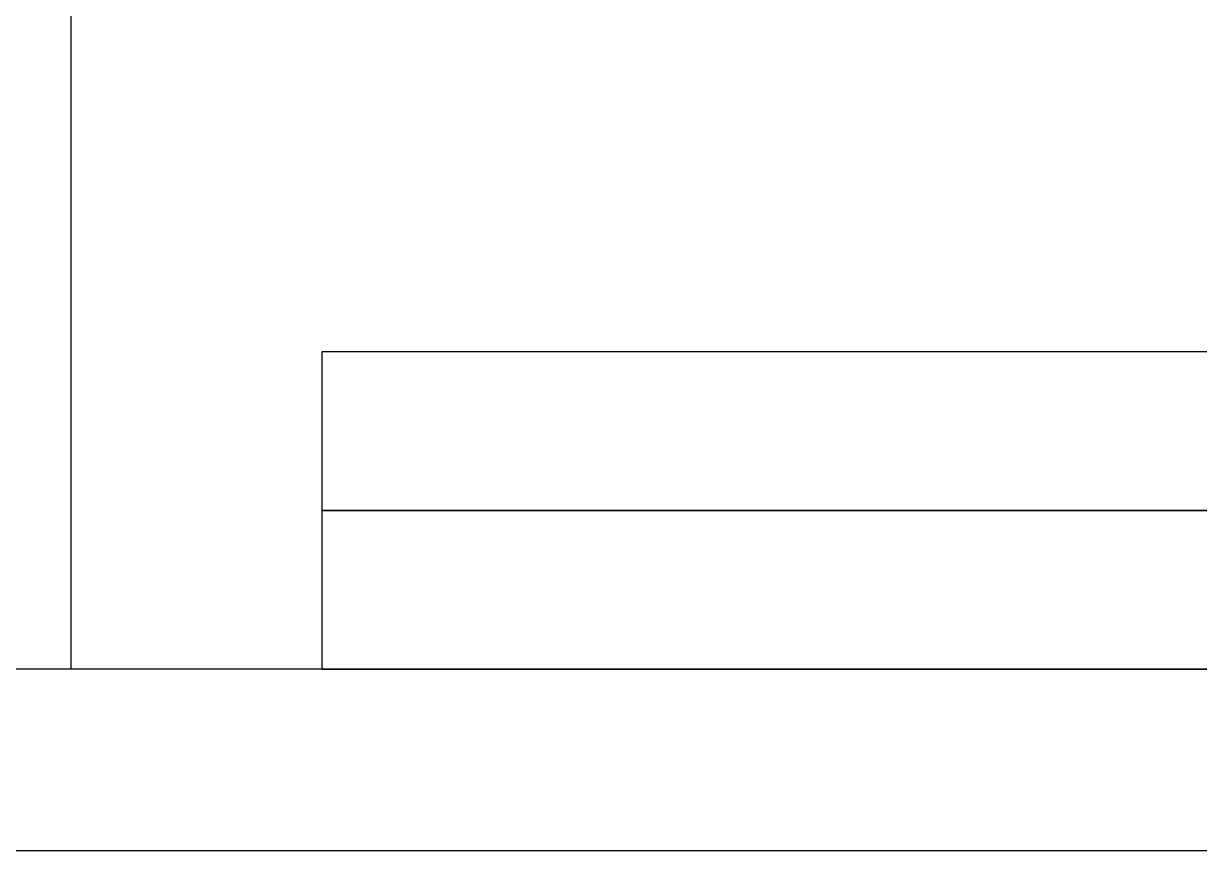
# Model space of a CAD drawing. Header units: inches. Extents: x 24920 to 61775, y 10942 to 38819.
# Drawn here: x 42959.1 to 43218.5, y 24166.5 to 24348.9 of the extents above; entities that cross this region are included whole.
import ezdxf

# ---------------------------------------------------------------- set-up
doc = ezdxf.new("R2010")
doc.units = ezdxf.units.IN
doc.header["$MEASUREMENT"] = 0
doc.header["$PDMODE"] = 1
for name, color, linetype in [('A-P-CONCRETE', 1, 'Continuous'), ('P-完成面', 3, 'Continuous'), ('P-洁具及配件（地坪图不显示）', 143, 'Continuous'), ('P-活动家具', 51, 'Continuous')]:
    doc.layers.add(name, color=color, linetype=linetype)
doc.styles.add('DIM', font='simplex.shx', dxfattribs={"width": 0.6, "bigfont": 'extfont.shx'})
doc.dimstyles.new('1比25', dxfattribs={"dimscale": 25, "dimtxt": 3.5, "dimasz": 1, "dimexe": 1, "dimexo": 1, "dimgap": 0.6, "dimtad": 1, "dimdec": 0, "dimrnd": 5, "dimzin": 0, "dimdsep": 46, "dimtxsty": 'DIM', "dimblk": 'ARCHTICK', "dimcen": 0.09, "dimdle": 1, "dimclrd": 1, "dimclre": 1, "dimclrt": 1, "dimadec": 0, "dimazin": 0, "dimtfac": 1, "dimtdec": 0, "dimtix": 1, "dimtmove": 2, "dimatfit": 3, "dimldrblk": '引线箭头（自定义）', "dimfxl": 0, "dimtolj": 1, "dimtzin": 0, "dimarcsym": 0})

# ---------------------------------------------------------------- blocks, each defined once
blk = doc.blocks.new('_ArchTick')
at = {"color": 0, "linetype": 'ByBlock', "const_width": 0.4}
blk.add_lwpolyline([(-0.5, -0.5), (0.5, 0.5)], dxfattribs=at)
blk = doc.blocks.new('*D920')
at = {"color": 1, "lineweight": -2, "transparency": 16777216}
for p, q in [((42576.7, 24230.1), (42576.7, 26204.49)), ((42726.7, 26179.49), (42551.7, 26179.49)), ((42726.7, 24255.1), (42551.7, 24255.1))]:
    blk.add_line(p, q, dxfattribs=at)
at = {"layer": 'Defpoints', "color": 0, "transparency": 16777216}
for p in [(42576.7, 26179.49), (43365.18, 26179.49), (43203.49, 24255.1)]:
    blk.add_point(p, dxfattribs=at)
at = {"color": 1, "lineweight": -2, "transparency": 16777216, "xscale": 25, "yscale": 25, "zscale": 25}
for p, rotation in [((42576.7, 26179.49), 90), ((42576.7, 24255.1), 270)]:
    blk.add_blockref('_ArchTick', p, dxfattribs=dict(at, rotation=rotation))
at = {"color": 1, "transparency": 16777216, "insert": (42517.95, 25217.3), "char_height": 87.5, "attachment_point": 5, "rotation": 90, "style": 'DIM'}
blk.add_mtext('\\A1;1925', dxfattribs=at)
blk = doc.blocks.new('引线箭头（自定义）')
at = {"linetype": 'ByBlock', "lineweight": -2}
h = blk.add_hatch(color=8, dxfattribs=at)
h.dxf.hatch_style = 1
h.paths.add_polyline_path([(-1.195, -0.955), (-0.315, 0), (-1.201, 0.958), (-0.912, 1.212), (0, 0), (-0.912, -1.209)])
at = {"color": 0, "linetype": 'ByBlock', "lineweight": -2}
blk.add_line((-0.315, 0), (-4.751, 0), dxfattribs=at)
blk.add_lwpolyline([(-1.195, -0.955), (-0.315, 0), (-1.201, 0.958), (-0.912, 1.212), (0, 0), (-0.912, -1.209)], close=True, dxfattribs=at)
blk = doc.blocks.new('age')
at = {"layer": 'A-P-CONCRETE', "color": 4}
blk.add_lwpolyline([(43046.49, 24215.1), (47391.49, 24215.1), (47391.49, 24775.1)], dxfattribs=at)
at = {"layer": 'P-完成面'}
blk.add_lwpolyline([(45596.53, 25280), (45596.53, 24255.1), (43046.39, 24255.1)], dxfattribs=at)
at = {"layer": 'P-洁具及配件（地坪图不显示）', "color": 1}
for points in [[(43858.92, 24325.1), (43258.92, 24325.1), (43258.92, 24290.1), (43858.92, 24290.1)], [(43858.92, 24290.1), (43258.92, 24290.1), (43258.92, 24255.1), (43858.92, 24255.1)]]:
    blk.add_lwpolyline(points, close=True, dxfattribs=at)
at = {"layer": 'P-活动家具', "color": 2}
blk.add_line((43203.49, 26572.93), (43203.49, 24255.1), dxfattribs=at)
dim = blk.add_linear_dim(base=(42576.7, 26179.49), p1=(43203.49, 24255.1), p2=(43365.18, 26179.49), angle=90, dimstyle='1比25')
dim.commit()
dim.dimension.update_dxf_attribs({"geometry": '*D920', "text_midpoint": (42517.95, 25217.3)})

msp = doc.modelspace()

# ---------------------------------------------------------------- block references
msp.add_blockref('age', (-234, -48.62))

doc.saveas('drawing.dxf')
